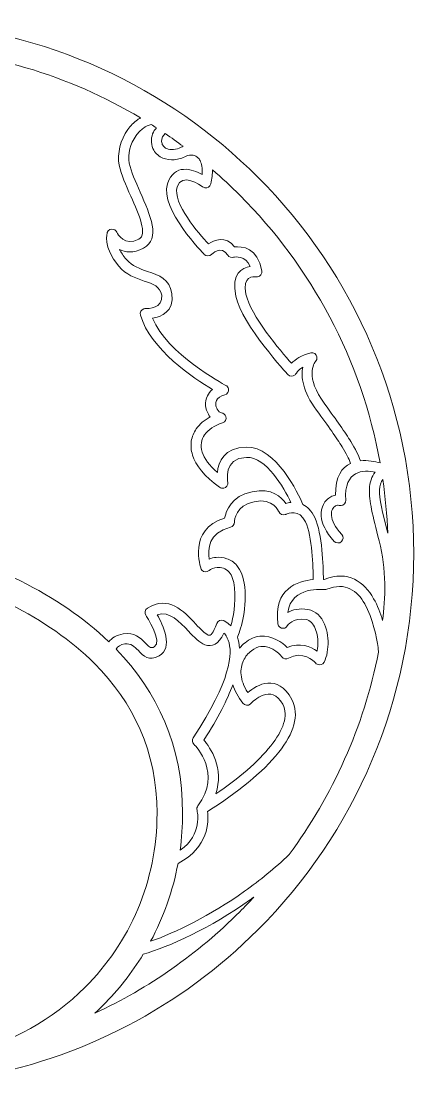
# Model space of a CAD drawing. Header units: millimetres. Extents: x -203 to 203, y -203 to 203.
# Drawn here: x 53.3 to 203.2, y -203.2 to 203.2 of the extents above; entities that cross this region are included whole.
import ezdxf

# ---------------------------------------------------------------- set-up
doc = ezdxf.new("R2010")
doc.units = ezdxf.units.MM
doc.header["$MEASUREMENT"] = 0
doc.layers.add('Layer 1', color=7, linetype='Continuous')

msp = doc.modelspace()

# ---------------------------------------------------------------- linework, layer by layer
at = {"layer": 'Layer 1', "lineweight": 9}
for points, knots in [([(0, 203.2), (2.115, 203.2), (4.2214, 203.1637), (6.3208, 203.0996), (7.0005, 203.1289), (6.3208, 203.0996), (10.8867, 202.9111), (62.6649, 200.1777), (109.3052, 178.0622), (143.6838, 143.6838), (180.4558, 106.9117), (203.2, 56.1116), (203.2, 0), (203.2, -56.1116), (180.4558, -106.9117), (143.6838, -143.6838), (114.4402, -172.9273), (76.3242, -193.2977), (33.7208, -200.4134), (26.4213, -202.0358), (18.8323, -202.8955), (11.0419, -202.9022), (7.386, -203.0983), (3.7048, -203.2), (0, -203.2), (-56.1117, -203.2), (-106.9117, -180.4558), (-143.6838, -143.6838), (-180.4558, -106.9117), (-203.2, -56.1116), (-203.2, 0), (-203.2, 56.1116), (-180.4558, 106.9117), (-143.6838, 143.6838), (-106.9116, 180.4558), (-56.1116, 203.2), (0, 203.2)], [0, 0, 0, 0, 0.08333333, 0.08333333, 0.08333333, 0.16666667, 0.16666667, 0.16666667, 0.25, 0.25, 0.25, 0.33333333, 0.33333333, 0.33333333, 0.41666667, 0.41666667, 0.41666667, 0.5, 0.5, 0.5, 0.58333333, 0.58333333, 0.58333333, 0.66666667, 0.66666667, 0.66666667, 0.75, 0.75, 0.75, 0.83333333, 0.83333333, 0.83333333, 0.91666667, 0.91666667, 0.91666667, 1, 1, 1, 1]), ([(6.3833, 193.3329), (-17.8599, 192.1927), (-39.708, 181.8982), (-55.7797, 165.8264), (-72.8408, 148.7653), (-83.3934, 125.1951), (-83.3934, 99.16), (-83.3934, 75.5364), (-74.2145, 56.7384), (-59.4925, 42.0164), (-41.6582, 24.1822), (-15.6835, 12.165), (12.1449, 4.7083), (40.75, -2.9564), (67.6251, -15.3212), (86.7047, -33.6844), (87.899, -32.2603), (89.6609, -31.0884), (92.2611, -30.6784), (96.5731, -29.9984), (98.7512, -32.251), (100.6979, -34.2643), (101.7912, -35.3951), (102.7522, -36.3889), (104.1008, -35.6452), (107.4999, -33.7707), (100.8995, -23.624), (100.8807, -23.5949), (100.2954, -22.6938), (100.5514, -21.4885), (101.4525, -20.9032), (101.4525, -20.9032), (101.4758, -20.8885), (101.4758, -20.8885), (109.5123, -15.8069), (115.2397, -21.908), (119.9901, -26.9686), (121.8341, -28.933), (123.4987, -30.7061), (124.7472, -31.1477), (125.6519, -31.4676), (126.6435, -30.4594), (127.9554, -26.7501), (128.3133, -25.7353), (129.4264, -25.2027), (130.4412, -25.5605), (130.4412, -25.5605), (130.5124, -25.5873), (130.5124, -25.5873), (130.6209, -25.6286), (131.925, -26.1417), (133.3036, -27.6053), (134.2582, -24.4837), (135.3184, -19.3626), (134.7581, -13.0544), (134.508, -10.2377), (133.7254, -8.3429), (132.681, -7.1368), (132.0484, -6.4062), (131.3102, -5.9311), (130.541, -5.6567), (129.7406, -5.3714), (128.9042, -5.2919), (128.1107, -5.3624), (126.857, -5.4737), (125.7346, -5.9363), (125.0356, -6.5415), (124.2229, -7.2447), (122.9938, -7.1559), (122.2906, -6.3432), (122.1207, -6.1468), (121.9972, -5.9262), (121.9187, -5.6945), (121.9187, -5.6945), (121.917, -5.6951), (121.917, -5.6951), (121.9019, -5.651), (116.6433, 9.2075), (130.9744, 13.4754), (131.48, 16.2323), (133.4886, 21.9428), (141.4706, 23.5976), (149.0345, 25.1657), (152.7963, 21.4425), (154.3601, 19.1028), (154.9053, 19.26), (155.5494, 19.4025), (156.2555, 19.4773), (153.5151, 25.1811), (146.9621, 36.8775), (139.3675, 36.7143), (130.3151, 36.5198), (132.1624, 27.2377), (132.1674, 27.211), (132.3652, 26.154), (131.6688, 25.1366), (130.6118, 24.9387), (130.0358, 24.8309), (129.4716, 24.9887), (129.0453, 25.3257), (123.2129, 29.4186), (119.9392, 33.6511), (118.7094, 37.5838), (118.134, 39.4243), (117.9962, 41.2027), (118.2474, 42.8792), (118.5012, 44.5738), (119.1514, 46.154), (120.1476, 47.581), (121.4113, 49.391), (123.2301, 50.9337), (125.4929, 52.1234), (125.2363, 52.4412), (125.0016, 52.7826), (124.7932, 53.1426), (124.2173, 54.1373), (123.8248, 55.2971), (123.715, 56.4962), (123.6005, 57.746), (123.7915, 59.0351), (124.3942, 60.2321), (124.8295, 61.0965), (125.4682, 61.899), (126.3477, 62.5833), (119.2098, 66.8545), (102.6869, 77.9332), (98.7965, 91.0141), (98.4933, 92.0458), (99.0839, 93.1281), (100.1156, 93.4312), (100.3469, 93.4991), (100.5808, 93.5221), (100.8078, 93.5053), (101.4767, 93.4859), (107.6566, 93.4453), (106.9274, 98.6775), (106.4801, 101.8873), (103.5431, 102.8958), (100.2337, 104.032), (96.929, 105.1665), (93.332, 106.4017), (90.5331, 109.6901), (84.2658, 117.0534), (86.1265, 122.4926), (86.1316, 122.5083), (86.4642, 123.5316), (87.5636, 124.0915), (88.5869, 123.7589), (89.1538, 123.5746), (89.5783, 123.155), (89.7878, 122.6435), (90.1431, 121.9378), (92.7957, 117.1565), (98.1697, 120.0268), (101.6225, 121.871), (98.3479, 129.2148), (95.1284, 136.4348), (93.2652, 140.6133), (91.418, 144.7557), (90.7308, 148.2268), (89.8253, 152.7995), (91.1988, 157.9654), (93.9612, 161.8217), (95.0061, 163.2805), (96.2632, 164.5682), (97.6853, 165.5838), (98.0561, 165.8486), (98.4376, 166.0941), (98.829, 166.319), (71.6158, 182.5228), (40.09, 192.2399), (6.3833, 193.3329)], [0, 0, 0, 0, 0.01754386, 0.01754386, 0.01754386, 0.03508772, 0.03508772, 0.03508772, 0.05263158, 0.05263158, 0.05263158, 0.07017544, 0.07017544, 0.07017544, 0.0877193, 0.0877193, 0.0877193, 0.10526316, 0.10526316, 0.10526316, 0.12280702, 0.12280702, 0.12280702, 0.14035088, 0.14035088, 0.14035088, 0.15789474, 0.15789474, 0.15789474, 0.1754386, 0.1754386, 0.1754386, 0.19298246, 0.19298246, 0.19298246, 0.21052632, 0.21052632, 0.21052632, 0.22807018, 0.22807018, 0.22807018, 0.24561404, 0.24561404, 0.24561404, 0.26315789, 0.26315789, 0.26315789, 0.28070175, 0.28070175, 0.28070175, 0.29824561, 0.29824561, 0.29824561, 0.31578947, 0.31578947, 0.31578947, 0.33333333, 0.33333333, 0.33333333, 0.35087719, 0.35087719, 0.35087719, 0.36842105, 0.36842105, 0.36842105, 0.38596491, 0.38596491, 0.38596491, 0.40350877, 0.40350877, 0.40350877, 0.42105263, 0.42105263, 0.42105263, 0.43859649, 0.43859649, 0.43859649, 0.45614035, 0.45614035, 0.45614035, 0.47368421, 0.47368421, 0.47368421, 0.49122807, 0.49122807, 0.49122807, 0.50877193, 0.50877193, 0.50877193, 0.52631579, 0.52631579, 0.52631579, 0.54385965, 0.54385965, 0.54385965, 0.56140351, 0.56140351, 0.56140351, 0.57894737, 0.57894737, 0.57894737, 0.59649123, 0.59649123, 0.59649123, 0.61403509, 0.61403509, 0.61403509, 0.63157895, 0.63157895, 0.63157895, 0.64912281, 0.64912281, 0.64912281, 0.66666667, 0.66666667, 0.66666667, 0.68421053, 0.68421053, 0.68421053, 0.70175439, 0.70175439, 0.70175439, 0.71929825, 0.71929825, 0.71929825, 0.73684211, 0.73684211, 0.73684211, 0.75438596, 0.75438596, 0.75438596, 0.77192982, 0.77192982, 0.77192982, 0.78947368, 0.78947368, 0.78947368, 0.80701754, 0.80701754, 0.80701754, 0.8245614, 0.8245614, 0.8245614, 0.84210526, 0.84210526, 0.84210526, 0.85964912, 0.85964912, 0.85964912, 0.87719298, 0.87719298, 0.87719298, 0.89473684, 0.89473684, 0.89473684, 0.9122807, 0.9122807, 0.9122807, 0.92982456, 0.92982456, 0.92982456, 0.94736842, 0.94736842, 0.94736842, 0.96491228, 0.96491228, 0.96491228, 0.98245614, 0.98245614, 0.98245614, 1, 1, 1, 1]), ([(120.7651, 151.1178), (120.616, 151.2372), (120.4678, 151.3576), (120.3183, 151.4765), (119.9115, 151.7551), (119.4674, 151.9412), (119.0141, 152.0449), (118.0232, 152.2718), (117.0031, 152.1191), (116.225, 151.6872), (114.8761, 150.9386), (113.3079, 150.4777), (111.7539, 150.3552), (110.2499, 150.2366), (108.7286, 150.4279), (107.3883, 150.9723), (105.9437, 151.5591), (104.7122, 152.5466), (103.913, 153.9868), (103.4329, 154.8519), (103.1219, 155.8549), (103.0316, 157.0007), (102.8401, 159.4299), (103.7287, 161.2158), (104.9619, 162.5106), (104.2846, 162.9488), (103.6043, 163.383), (102.9213, 163.8129), (101.8644, 163.5541), (100.8622, 163.0688), (99.9424, 162.4118), (98.894, 161.6631), (97.9445, 160.6823), (97.1331, 159.5494), (94.9556, 156.5094), (93.8629, 152.4878), (94.5586, 148.974), (95.1663, 145.9046), (96.9164, 141.9797), (98.6818, 138.0208), (102.6328, 129.1604), (106.6513, 120.1481), (99.9997, 116.5954), (96.082, 114.5029), (93.0454, 114.9183), (90.8318, 116.1205), (91.4021, 114.979), (92.2474, 113.6682), (93.4917, 112.2064), (95.5774, 109.756), (98.6638, 108.6961), (101.4996, 107.7225), (106.0067, 106.1751), (110.0066, 104.8016), (110.7857, 99.2112), (111.7499, 92.2925), (106.7168, 90.3467), (103.3747, 89.8106), (109.2879, 76.0852), (130.0983, 64.8753), (131.4029, 64.1826), (131.9085, 63.9406), (132.3064, 63.4832), (132.453, 62.8969), (132.7141, 61.8526), (132.0791, 60.7943), (131.0348, 60.5332), (129.2776, 60.0922), (128.3015, 59.3327), (127.8713, 58.4783), (127.6162, 57.9718), (127.5372, 57.407), (127.5885, 56.847), (127.6443, 56.2365), (127.8539, 55.6292), (128.1635, 55.0945), (128.6183, 54.309), (129.2314, 53.7372), (129.796, 53.6583), (130.5537, 53.5855), (131.2305, 53.0698), (131.471, 52.2976), (131.791, 51.27), (131.2175, 50.1775), (130.19, 49.8575), (127.0801, 48.8851), (124.7038, 47.3151), (123.335, 45.3544), (122.6902, 44.4308), (122.2696, 43.4093), (122.1056, 42.3149), (121.939, 41.2026), (122.0362, 40.0037), (122.4304, 38.7429), (123.1962, 36.2938), (125.0436, 33.633), (128.1892, 30.9068), (128.59, 34.977), (130.7327, 40.4191), (139.2912, 40.603), (150.5941, 40.8459), (159.1036, 22.8128), (160.891, 18.7137), (162.5215, 17.9054), (164.1132, 16.3959), (165.369, 13.75), (168.3098, 7.5541), (168.6756, -5.0372), (168.7037, -9.8661), (168.8246, -9.8733), (168.9339, -9.8808), (169.0299, -9.888), (178.2688, -6.2986), (184.1517, -10.7774), (187.886, -17.2841), (189.3612, -19.8544), (190.4744, -22.7491), (191.3123, -25.5414), (192.3198, -17.6005), (192.9014, -5.9266), (190.011, 4.8547), (187.4009, 14.5914), (186.163, 20.3871), (186.2645, 24.36), (186.341, 27.3554), (187.1006, 29.3337), (188.531, 30.9967), (184.0674, 31.9841), (176.4644, 32.0057), (177.2449, 20.344), (177.3164, 19.2702), (176.5039, 18.3416), (175.4301, 18.27), (175.1916, 18.2541), (174.9604, 18.2819), (174.744, 18.3465), (174.2894, 18.4826), (173.7944, 18.4181), (173.3487, 18.1849), (172.8921, 17.946), (172.481, 17.5328), (172.1897, 16.9708), (171.8649, 16.3446), (171.6941, 15.5376), (171.7659, 14.5736), (171.7659, 14.5736), (171.7678, 14.5426), (171.7678, 14.5426), (171.9193, 12.6044), (173.0233, 10.1376), (175.6865, 7.2952), (176.4234, 6.512), (176.3858, 5.2794), (175.6026, 4.5425), (174.8193, 3.8057), (173.5868, 3.8432), (172.8499, 4.6265), (169.512, 8.1888), (168.1043, 11.4955), (167.8826, 14.2242), (167.8826, 14.2242), (167.8772, 14.2839), (167.8772, 14.2839), (167.7485, 16.0109), (168.0897, 17.5244), (168.7278, 18.7551), (169.3993, 20.0501), (170.4023, 21.0315), (171.5492, 21.6315), (172.1007, 21.9201), (172.684, 22.1208), (173.2798, 22.2269), (173.2555, 29.3944), (175.793, 32.8889), (179.061, 34.4242), (178.3671, 36.2539), (177.3631, 38.2248), (175.8562, 40.6795), (173.7446, 44.1195), (170.6574, 48.4897), (166.0996, 54.6742), (160.7033, 61.9964), (160.1359, 67.5579), (160.7819, 71.1553), (158.9782, 69.9717), (158.2424, 68.6796), (158.2391, 68.6739), (158.2391, 68.6739), (158.2368, 68.6753), (158.2368, 68.6753), (158.1412, 68.5115), (158.0199, 68.359), (157.8731, 68.224), (157.0815, 67.4955), (155.8489, 67.5467), (155.1205, 68.3383), (155.0703, 68.3926), (137.6465, 87.1796), (135.2721, 98.2247), (133.3693, 107.0756), (137.6224, 109.1357), (140.7257, 109.5156), (138.942, 114.0013), (134.9434, 113.2114), (134.4128, 113.0847), (133.5921, 112.8405), (132.6774, 113.1616), (132.2033, 113.9238), (129.7093, 117.9304), (125.9365, 114.2008), (125.9256, 114.1904), (125.1586, 113.4445), (123.9318, 113.457), (123.1806, 114.2208), (123.1317, 114.2705), (106.0748, 131.469), (109.1676, 141.1465), (111.7002, 149.0709), (118.5688, 146.7599), (122.36, 144.7382), (122.5886, 147.1262), (122.249, 148.8577), (121.5855, 150.0531), (121.3494, 150.4786), (121.0713, 150.8316), (120.7651, 151.1178)], [0, 0, 0, 0, 0.01333333, 0.01333333, 0.01333333, 0.02666667, 0.02666667, 0.02666667, 0.04, 0.04, 0.04, 0.05333333, 0.05333333, 0.05333333, 0.06666667, 0.06666667, 0.06666667, 0.08, 0.08, 0.08, 0.09333333, 0.09333333, 0.09333333, 0.10666667, 0.10666667, 0.10666667, 0.12, 0.12, 0.12, 0.13333333, 0.13333333, 0.13333333, 0.14666667, 0.14666667, 0.14666667, 0.16, 0.16, 0.16, 0.17333333, 0.17333333, 0.17333333, 0.18666667, 0.18666667, 0.18666667, 0.2, 0.2, 0.2, 0.21333333, 0.21333333, 0.21333333, 0.22666667, 0.22666667, 0.22666667, 0.24, 0.24, 0.24, 0.25333333, 0.25333333, 0.25333333, 0.26666667, 0.26666667, 0.26666667, 0.28, 0.28, 0.28, 0.29333333, 0.29333333, 0.29333333, 0.30666667, 0.30666667, 0.30666667, 0.32, 0.32, 0.32, 0.33333333, 0.33333333, 0.33333333, 0.34666667, 0.34666667, 0.34666667, 0.36, 0.36, 0.36, 0.37333333, 0.37333333, 0.37333333, 0.38666667, 0.38666667, 0.38666667, 0.4, 0.4, 0.4, 0.41333333, 0.41333333, 0.41333333, 0.42666667, 0.42666667, 0.42666667, 0.44, 0.44, 0.44, 0.45333333, 0.45333333, 0.45333333, 0.46666667, 0.46666667, 0.46666667, 0.48, 0.48, 0.48, 0.49333333, 0.49333333, 0.49333333, 0.50666667, 0.50666667, 0.50666667, 0.52, 0.52, 0.52, 0.53333333, 0.53333333, 0.53333333, 0.54666667, 0.54666667, 0.54666667, 0.56, 0.56, 0.56, 0.57333333, 0.57333333, 0.57333333, 0.58666667, 0.58666667, 0.58666667, 0.6, 0.6, 0.6, 0.61333333, 0.61333333, 0.61333333, 0.62666667, 0.62666667, 0.62666667, 0.64, 0.64, 0.64, 0.65333333, 0.65333333, 0.65333333, 0.66666667, 0.66666667, 0.66666667, 0.68, 0.68, 0.68, 0.69333333, 0.69333333, 0.69333333, 0.70666667, 0.70666667, 0.70666667, 0.72, 0.72, 0.72, 0.73333333, 0.73333333, 0.73333333, 0.74666667, 0.74666667, 0.74666667, 0.76, 0.76, 0.76, 0.77333333, 0.77333333, 0.77333333, 0.78666667, 0.78666667, 0.78666667, 0.8, 0.8, 0.8, 0.81333333, 0.81333333, 0.81333333, 0.82666667, 0.82666667, 0.82666667, 0.84, 0.84, 0.84, 0.85333333, 0.85333333, 0.85333333, 0.86666667, 0.86666667, 0.86666667, 0.88, 0.88, 0.88, 0.89333333, 0.89333333, 0.89333333, 0.90666667, 0.90666667, 0.90666667, 0.92, 0.92, 0.92, 0.93333333, 0.93333333, 0.93333333, 0.94666667, 0.94666667, 0.94666667, 0.96, 0.96, 0.96, 0.97333333, 0.97333333, 0.97333333, 0.98666667, 0.98666667, 0.98666667, 1, 1, 1, 1]), ([(115.1248, 155.4653), (112.8871, 157.1246), (110.6121, 158.7362), (108.3018, 160.2998), (107.4625, 159.6079), (106.8154, 158.637), (106.9203, 157.3058), (106.9658, 156.728), (107.1044, 156.2551), (107.3137, 155.8778), (107.6458, 155.2793), (108.1936, 154.8541), (108.8522, 154.5866), (109.6154, 154.2766), (110.5225, 154.1709), (111.4489, 154.2439), (112.4725, 154.3245), (113.485, 154.6168), (114.334, 155.088), (114.5868, 155.2283), (114.8511, 155.3543), (115.1248, 155.4653)], [0, 0, 0, 0, 0.14285714, 0.14285714, 0.14285714, 0.28571429, 0.28571429, 0.28571429, 0.42857143, 0.42857143, 0.42857143, 0.57142857, 0.57142857, 0.57142857, 0.71428571, 0.71428571, 0.71428571, 0.85714286, 0.85714286, 0.85714286, 1, 1, 1, 1]), ([(190.3585, 34.568), (183.2216, 74.1298), (164.0563, 109.5101), (136.7832, 136.7832), (133.4149, 140.1515), (129.9209, 143.394), (126.3125, 146.5074), (126.3479, 144.9374), (126.1637, 143.1491), (125.7004, 141.1252), (125.4604, 140.0766), (124.4157, 139.4212), (123.3671, 139.6612), (123.0676, 139.7297), (122.8001, 139.8641), (122.5764, 140.0452), (121.8186, 140.5947), (114.6701, 145.5941), (112.8734, 139.9722), (110.9054, 133.8141), (121.1749, 122.0616), (124.758, 118.2087), (126.9944, 119.7118), (131.2472, 121.5446), (134.7547, 117.0692), (137.5443, 117.3362), (143.6807, 116.856), (145.1856, 107.8703), (145.3625, 106.8091), (144.6455, 105.8054), (143.5843, 105.6286), (143.3268, 105.5856), (143.0727, 105.5955), (142.833, 105.65), (142.1372, 105.7466), (137.56, 106.1248), (139.0846, 99.033), (140.8401, 90.8672), (152.3356, 77.3272), (156.4907, 72.6376), (157.9051, 74.0422), (160.3018, 75.8037), (163.9027, 76.5753), (164.9555, 76.7985), (165.9899, 76.1259), (166.2131, 75.0731), (166.3515, 74.4202), (166.1453, 73.7743), (165.7176, 73.3247), (165.2167, 72.7014), (161.5142, 67.4616), (169.2411, 56.9769), (173.856, 50.7149), (176.9967, 46.266), (179.1808, 42.7078), (180.927, 39.8632), (182.0679, 37.5779), (182.8521, 35.4078), (185.5973, 35.6615), (188.3792, 35.1201), (190.3585, 34.568)], [0, 0, 0, 0, 0.05, 0.05, 0.05, 0.1, 0.1, 0.1, 0.15, 0.15, 0.15, 0.2, 0.2, 0.2, 0.25, 0.25, 0.25, 0.3, 0.3, 0.3, 0.35, 0.35, 0.35, 0.4, 0.4, 0.4, 0.45, 0.45, 0.45, 0.5, 0.5, 0.5, 0.55, 0.55, 0.55, 0.6, 0.6, 0.6, 0.65, 0.65, 0.65, 0.7, 0.7, 0.7, 0.75, 0.75, 0.75, 0.8, 0.8, 0.8, 0.85, 0.85, 0.85, 0.9, 0.9, 0.9, 0.95, 0.95, 0.95, 1, 1, 1, 1]), ([(193.2883, 7.7016), (193.015, 14.6553), (192.3747, 21.5146), (191.3867, 28.2611), (190.6109, 27.23), (190.1976, 26.007), (190.1532, 24.2684), (190.0696, 20.9932), (191.1051, 15.9835), (193.2883, 7.7016)], [0, 0, 0, 0, 0.33333333, 0.33333333, 0.33333333, 0.66666667, 0.66666667, 0.66666667, 1, 1, 1, 1]), ([(164.8162, -9.9367), (164.7967, -5.3896), (164.4842, 6.53), (161.8463, 12.0877), (159.4625, 17.1099), (155.1989, 15.3613), (154.4715, 15.0173), (154.3734, 14.9582), (154.2688, 14.9071), (154.158, 14.8649), (153.1516, 14.4818), (152.0249, 14.9869), (151.6418, 15.9934), (151.636, 16.0086), (149.6958, 21.329), (142.2483, 19.785), (135.2247, 18.3289), (134.7307, 12.7599), (134.6956, 11.9908), (134.7241, 11.079), (134.1059, 10.2446), (133.1832, 10.0334), (124.7461, 8.0715), (124.5198, 1.4621), (125.0628, -2.1088), (125.9027, -1.792), (126.8232, -1.5734), (127.7751, -1.4889), (129.1012, -1.3711), (130.4987, -1.5042), (131.8373, -1.9813), (133.207, -2.4697), (134.5141, -3.3079), (135.6244, -4.5901), (137.1628, -6.3667), (138.3005, -8.992), (138.6316, -12.7188), (139.4987, -22.4806), (136.7814, -29.8062), (135.8438, -31.9928), (136.2304, -33.1695), (136.51, -34.5469), (136.6111, -36.1567), (137.2781, -35.3533), (138.0103, -34.6466), (138.7738, -34.0466), (140.5645, -32.6395), (142.5749, -31.7863), (144.3784, -31.6079), (149.2805, -31.1234), (153.098, -34.1366), (154.8657, -35.8802), (159.7696, -33.8227), (163.8762, -35.5822), (166.3108, -37.2426), (166.3108, -37.2426), (166.3475, -37.0468), (166.3475, -37.0468), (166.7326, -34.9024), (166.6771, -32.3436), (166.0832, -30.0899), (165.5484, -28.0603), (164.5911, -26.3398), (163.1526, -25.592), (162.8274, -25.4229), (162.4853, -25.302), (162.1275, -25.2378), (157.0008, -24.3169), (154.8943, -27.6703), (154.8882, -27.6799), (154.8882, -27.6799), (154.8859, -27.6784), (154.8859, -27.6784), (154.5867, -28.144), (154.0922, -28.4796), (153.5004, -28.5567), (152.435, -28.6956), (151.4586, -27.9446), (151.3197, -26.8792), (149.5711, -13.4599), (158.8597, -10.4872), (164.8162, -9.9367)], [0, 0, 0, 0, 0.03703704, 0.03703704, 0.03703704, 0.07407407, 0.07407407, 0.07407407, 0.11111111, 0.11111111, 0.11111111, 0.14814815, 0.14814815, 0.14814815, 0.18518519, 0.18518519, 0.18518519, 0.22222222, 0.22222222, 0.22222222, 0.25925926, 0.25925926, 0.25925926, 0.2962963, 0.2962963, 0.2962963, 0.33333333, 0.33333333, 0.33333333, 0.37037037, 0.37037037, 0.37037037, 0.40740741, 0.40740741, 0.40740741, 0.44444444, 0.44444444, 0.44444444, 0.48148148, 0.48148148, 0.48148148, 0.51851852, 0.51851852, 0.51851852, 0.55555556, 0.55555556, 0.55555556, 0.59259259, 0.59259259, 0.59259259, 0.62962963, 0.62962963, 0.62962963, 0.66666667, 0.66666667, 0.66666667, 0.7037037, 0.7037037, 0.7037037, 0.74074074, 0.74074074, 0.74074074, 0.77777778, 0.77777778, 0.77777778, 0.81481481, 0.81481481, 0.81481481, 0.85185185, 0.85185185, 0.85185185, 0.88888889, 0.88888889, 0.88888889, 0.92592593, 0.92592593, 0.92592593, 0.96296296, 0.96296296, 0.96296296, 1, 1, 1, 1]), ([(31.9094, -190.8204), (49.5503, -186.8433), (65.3024, -177.9504), (77.6358, -165.6463), (94.6502, -148.6718), (105.1668, -125.1887), (105.1668, -99.16), (105.1668, -75.5364), (95.9879, -56.7384), (81.2659, -42.0164), (63.4317, -24.1822), (37.4569, -12.165), (9.6286, -4.7083), (1.3986, -2.5031), (-6.6883, 0.0911), (-14.4874, 3.1054), (-14.4874, 3.1054), (-14.7331, 1.2294), (-14.7331, 1.2294), (-15.5904, -5.3192), (-19.2476, -14.5864), (-24.8418, -22.742), (-29.4363, -29.44), (-35.3675, -35.4482), (-42.1862, -38.7057), (-53.7315, -44.2214), (-63.9579, -43.2383), (-68.1574, -42.4626), (-69.4453, -47.2368), (-72.2984, -51.5505), (-76.1339, -55.1307), (-80.2991, -59.0187), (-85.64, -62.0495), (-91.381, -63.8552), (-97.129, -65.6631), (-103.2989, -66.2489), (-109.1164, -65.2452), (-114.6305, -64.2937), (-119.8252, -61.9218), (-124.0585, -57.823), (-125.0192, -58.2203), (-125.9757, -58.57), (-126.9265, -58.8746), (-137.6776, -62.3194), (-148.0263, -60.2165), (-156.0112, -56.5312), (-163.6733, -52.9947), (-169.2655, -47.8605), (-170.9861, -44.7417), (-179.6857, -42.7797), (-186.1629, -38.5761), (-190.6123, -33.1183), (-187.1802, -53.01), (-180.7114, -71.8619), (-171.6984, -89.1791), (-168.0932, -86.4322), (-163.826, -84.3647), (-159.511, -83.1163), (-153.953, -81.5082), (-148.2592, -81.2483), (-143.7139, -82.626), (-141.0191, -79.5286), (-137.3494, -77.1274), (-133.2212, -75.4969), (-128.2369, -73.5282), (-122.551, -72.6709), (-117.107, -73.0646), (-111.5933, -73.4632), (-106.2998, -75.1461), (-102.1777, -78.257), (-99.5653, -80.2287), (-97.4284, -82.762), (-96.0027, -85.8918), (-94.6918, -86.1011), (-91.6851, -86.2683), (-86.6628, -84.886), (-79.9206, -83.0302), (-75.6908, -74.194), (-75.6785, -74.1687), (-75.6785, -74.1687), (-73.9136, -70.5366), (-73.9136, -70.5366), (-73.9136, -70.5366), (-72.171, -74.1763), (-72.171, -74.1763), (-69.3775, -80.011), (-67.5482, -89.669), (-68.0029, -99.5302), (-68.3759, -107.6195), (-70.2748, -115.9073), (-74.4178, -122.4539), (-81.61, -133.8193), (-91.2691, -138.8424), (-95.124, -140.4879), (-94.2568, -144.7652), (-94.5802, -149.4751), (-95.7894, -154.1602), (-96.7798, -157.9981), (-98.3646, -161.8303), (-100.3717, -165.395), (-71.1098, -183.1909), (-36.752, -193.4402), (0, -193.4402), (10.8692, -193.4402), (21.5291, -192.5437), (31.9094, -190.8204)], [0, 0, 0, 0, 0.02857143, 0.02857143, 0.02857143, 0.05714286, 0.05714286, 0.05714286, 0.08571429, 0.08571429, 0.08571429, 0.11428571, 0.11428571, 0.11428571, 0.14285714, 0.14285714, 0.14285714, 0.17142857, 0.17142857, 0.17142857, 0.2, 0.2, 0.2, 0.22857143, 0.22857143, 0.22857143, 0.25714286, 0.25714286, 0.25714286, 0.28571429, 0.28571429, 0.28571429, 0.31428571, 0.31428571, 0.31428571, 0.34285714, 0.34285714, 0.34285714, 0.37142857, 0.37142857, 0.37142857, 0.4, 0.4, 0.4, 0.42857143, 0.42857143, 0.42857143, 0.45714286, 0.45714286, 0.45714286, 0.48571429, 0.48571429, 0.48571429, 0.51428571, 0.51428571, 0.51428571, 0.54285714, 0.54285714, 0.54285714, 0.57142857, 0.57142857, 0.57142857, 0.6, 0.6, 0.6, 0.62857143, 0.62857143, 0.62857143, 0.65714286, 0.65714286, 0.65714286, 0.68571429, 0.68571429, 0.68571429, 0.71428571, 0.71428571, 0.71428571, 0.74285714, 0.74285714, 0.74285714, 0.77142857, 0.77142857, 0.77142857, 0.8, 0.8, 0.8, 0.82857143, 0.82857143, 0.82857143, 0.85714286, 0.85714286, 0.85714286, 0.88571429, 0.88571429, 0.88571429, 0.91428571, 0.91428571, 0.91428571, 0.94285714, 0.94285714, 0.94285714, 0.97142857, 0.97142857, 0.97142857, 1, 1, 1, 1]), ([(113.1641, -118.31), (111.1936, -128.8813), (107.6224, -138.8821), (102.709, -148.0554), (112.154, -144.8005), (125.503, -138.2193), (138.592, -128.9499), (144.4432, -124.8062), (150.2292, -120.1288), (155.5732, -114.977), (172.2443, -92.4578), (184.1399, -66.1913), (189.7701, -37.6732), (189.7191, -37.063), (189.6532, -36.4726), (189.5715, -35.9039), (189.0286, -32.1238), (187.675, -24.7522), (184.5005, -19.2208), (181.6224, -14.206), (177.1055, -10.7612), (170.0524, -13.6697), (169.7399, -13.7982), (169.4133, -13.8393), (169.0996, -13.8043), (169.0996, -13.8043), (169.0993, -13.807), (169.0993, -13.807), (169.0586, -13.8025), (156.2992, -12.2594), (155.112, -22.4947), (156.9269, -21.5087), (159.4734, -20.8099), (162.8139, -21.41), (163.5976, -21.5507), (164.3093, -21.7961), (164.9521, -22.1302), (167.4754, -23.4419), (169.0548, -26.0811), (169.8499, -29.0987), (170.586, -31.892), (170.654, -35.0681), (170.1753, -37.7331), (169.9216, -39.1463), (169.5168, -40.4317), (168.9777, -41.4687), (168.4808, -42.4246), (167.3029, -42.7967), (166.347, -42.2999), (166.0881, -42.1653), (165.8722, -41.9807), (165.7046, -41.7641), (165.0564, -41.0787), (160.801, -36.9304), (155.3543, -39.9633), (154.5068, -40.4347), (153.459, -40.2051), (152.879, -39.4654), (152.879, -39.4654), (152.8761, -39.4677), (152.8761, -39.4677), (152.8661, -39.4552), (149.4323, -35.0196), (144.7596, -35.4814), (143.6771, -35.5884), (142.3966, -36.1586), (141.1833, -37.112), (139.9868, -38.0522), (138.9004, -39.3366), (138.1687, -40.892), (137.4349, -42.4516), (137.049, -44.2946), (137.2523, -46.352), (137.4534, -48.3873), (138.2325, -50.6455), (139.8154, -53.0736), (143.2736, -50.2224), (151.2056, -45.4369), (156.6088, -55.7825), (159.7041, -61.709), (157.3709, -68.7134), (151.6312, -75.9137), (145.584, -83.4996), (135.6537, -91.4369), (124.46, -98.4985), (124.9402, -102.2103), (125.0115, -112.2988), (113.1641, -118.31)], [0, 0, 0, 0, 0.03448276, 0.03448276, 0.03448276, 0.06896552, 0.06896552, 0.06896552, 0.10344828, 0.10344828, 0.10344828, 0.13793103, 0.13793103, 0.13793103, 0.17241379, 0.17241379, 0.17241379, 0.20689655, 0.20689655, 0.20689655, 0.24137931, 0.24137931, 0.24137931, 0.27586207, 0.27586207, 0.27586207, 0.31034483, 0.31034483, 0.31034483, 0.34482759, 0.34482759, 0.34482759, 0.37931034, 0.37931034, 0.37931034, 0.4137931, 0.4137931, 0.4137931, 0.44827586, 0.44827586, 0.44827586, 0.48275862, 0.48275862, 0.48275862, 0.51724138, 0.51724138, 0.51724138, 0.55172414, 0.55172414, 0.55172414, 0.5862069, 0.5862069, 0.5862069, 0.62068966, 0.62068966, 0.62068966, 0.65517241, 0.65517241, 0.65517241, 0.68965517, 0.68965517, 0.68965517, 0.72413793, 0.72413793, 0.72413793, 0.75862069, 0.75862069, 0.75862069, 0.79310345, 0.79310345, 0.79310345, 0.82758621, 0.82758621, 0.82758621, 0.86206897, 0.86206897, 0.86206897, 0.89655172, 0.89655172, 0.89655172, 0.93103448, 0.93103448, 0.93103448, 0.96551724, 0.96551724, 0.96551724, 1, 1, 1, 1]), ([(89.5027, -36.4777), (105.2027, -52.7546), (114.9267, -73.3883), (114.9267, -99.16), (114.9267, -103.9528), (114.6016, -108.6676), (113.9735, -113.2846), (122.62, -107.2443), (120.5409, -98.4912), (120.4265, -98.037), (120.4265, -98.037), (120.4259, -98.0349), (120.4259, -98.0349), (120.4259, -98.0349), (120.4241, -98.0277), (120.4241, -98.0277), (120.4241, -98.0277), (120.4213, -98.0167), (120.4213, -98.0167), (120.4213, -98.0167), (120.4214, -98.0167), (120.4214, -98.0167), (120.2727, -97.4223), (120.4144, -96.7883), (120.8002, -96.314), (129.9635, -83.8547), (120.0471, -73.6357), (119.2746, -72.8711), (118.5728, -72.2361), (118.4208, -71.1665), (118.9592, -70.3531), (133.4426, -48.4382), (134.1119, -37.9866), (132.3781, -33.146), (132.0677, -32.8186), (131.8827, -32.3939), (131.8493, -31.9499), (131.4864, -31.2755), (131.0822, -30.756), (130.6971, -30.3604), (128.6091, -34.8589), (126.1974, -35.7943), (123.4509, -34.823), (121.3111, -34.0663), (119.3386, -31.9651), (117.1535, -29.6373), (113.808, -26.0734), (109.8491, -21.8565), (105.2596, -23.3624), (107.4072, -27.2511), (111.4443, -36.0458), (105.9766, -39.0611), (102.0265, -41.2394), (100.0926, -39.2395), (97.8919, -36.9635), (96.6106, -35.6382), (95.1768, -34.1555), (92.8559, -34.5215), (91.2683, -34.7718), (90.2094, -35.5428), (89.5027, -36.4777)], [0, 0, 0, 0, 0.05, 0.05, 0.05, 0.1, 0.1, 0.1, 0.15, 0.15, 0.15, 0.2, 0.2, 0.2, 0.25, 0.25, 0.25, 0.3, 0.3, 0.3, 0.35, 0.35, 0.35, 0.4, 0.4, 0.4, 0.45, 0.45, 0.45, 0.5, 0.5, 0.5, 0.55, 0.55, 0.55, 0.6, 0.6, 0.6, 0.65, 0.65, 0.65, 0.7, 0.7, 0.7, 0.75, 0.75, 0.75, 0.8, 0.8, 0.8, 0.85, 0.85, 0.85, 0.9, 0.9, 0.9, 0.95, 0.95, 0.95, 1, 1, 1, 1]), ([(127.5623, -91.8054), (136.2514, -85.8817), (143.7572, -79.5405), (148.5813, -73.489), (153.3566, -67.4986), (155.4268, -61.918), (153.1622, -57.582), (148.8826, -49.3879), (141.7251, -56.5045), (140.9953, -57.2631), (140.9139, -57.3577), (140.8223, -57.4461), (140.7204, -57.5261), (139.8739, -58.1914), (138.6483, -58.0446), (137.983, -57.1982), (136.0489, -54.7368), (134.7964, -52.3508), (134.0788, -50.0897), (132.0211, -55.7771), (128.5496, -62.7344), (123.0371, -71.231), (125.4721, -74.1236), (130.865, -81.9873), (127.5623, -91.8054)], [0, 0, 0, 0, 0.125, 0.125, 0.125, 0.25, 0.25, 0.25, 0.375, 0.375, 0.375, 0.5, 0.5, 0.5, 0.625, 0.625, 0.625, 0.75, 0.75, 0.75, 0.875, 0.875, 0.875, 1, 1, 1, 1]), ([(99.8835, -153.002), (95.5462, -160.1268), (90.3726, -166.6863), (84.4981, -172.5469), (83.4735, -173.569), (82.4264, -174.5685), (81.3599, -175.5473), (102.0857, -165.9255), (120.8231, -152.7433), (136.7832, -136.7832), (138.6231, -134.9432), (140.4238, -133.0643), (142.1887, -131.1518), (141.7376, -131.4782), (141.2859, -131.8017), (140.8338, -132.1219), (125.5444, -142.9495), (109.7621, -150.2362), (99.8835, -153.002)], [0, 0, 0, 0, 0.16666667, 0.16666667, 0.16666667, 0.33333333, 0.33333333, 0.33333333, 0.5, 0.5, 0.5, 0.66666667, 0.66666667, 0.66666667, 0.83333333, 0.83333333, 0.83333333, 1, 1, 1, 1])]:
    msp.add_open_spline(points, degree=3, knots=knots, dxfattribs=at)

doc.saveas('drawing.dxf')
